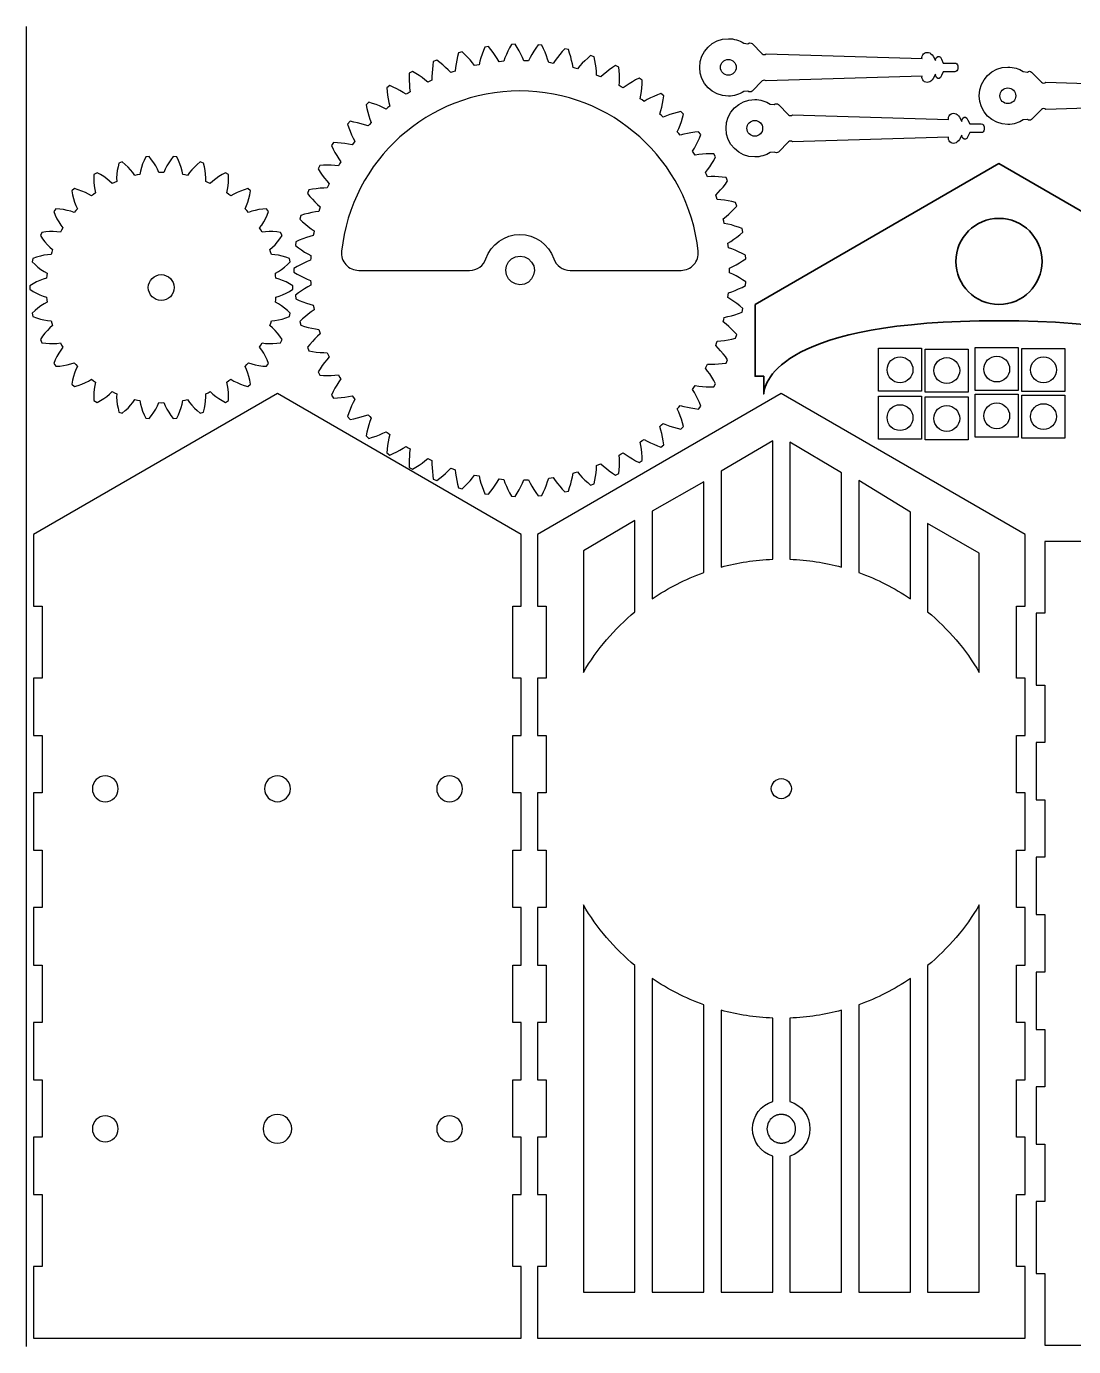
# Model space of a CAD drawing. Header units: inches. Extents: x -2 to 671, y 0 to 460.
# Drawn here: x -2 to 363, y 0 to 460 of the extents above; entities that cross this region are included whole.
import ezdxf

# ---------------------------------------------------------------- set-up
doc = ezdxf.new("R2010")
doc.units = ezdxf.units.IN
doc.header["$MEASUREMENT"] = 0
doc.layers.add('Layer 1', color=7, linetype='Continuous')

msp = doc.modelspace()

# ---------------------------------------------------------------- linework, layer by layer
msp.add_line((-2, 0), (-2, 460))
for points in [[(170.35, 299.66), (170.91, 300.81), (171.41, 301.96), (172.24, 301.98), (173.02, 302.01), (173.59, 300.89), (174.22, 299.77), (174.89, 298.66), (175.62, 297.56), (176.39, 296.47), (177.7, 296.59), (178.27, 297.8), (178.79, 299.01), (179.26, 300.22), (179.67, 301.43), (180.04, 302.63), (180.86, 302.75), (181.63, 302.87), (182.33, 301.83), (183.08, 300.79), (183.89, 299.77), (184.74, 298.77), (185.63, 297.78), (186.92, 298.05), (187.34, 299.31), (187.71, 300.58), (188.04, 301.83), (188.31, 303.08), (188.53, 304.32), (189.33, 304.54), (190.08, 304.75), (190.9, 303.79), (191.77, 302.85), (192.69, 301.94), (193.65, 301.04), (194.66, 300.16), (195.9, 300.58), (196.17, 301.89), (196.39, 303.19), (196.56, 304.48), (196.69, 305.75), (196.76, 307), (197.53, 307.31), (198.25, 307.61), (199.18, 306.76), (200.15, 305.93), (201.17, 305.13), (202.23, 304.35), (203.34, 303.6), (204.52, 304.16), (204.63, 305.49), (204.7, 306.81), (204.72, 308.11), (204.69, 309.38), (204.61, 310.64), (205.34, 311.04), (206.02, 311.42), (207.04, 310.68), (208.11, 309.97), (209.22, 309.3), (210.36, 308.65), (211.55, 308.03), (212.66, 308.74), (212.61, 310.07), (212.52, 311.39), (212.39, 312.68), (212.21, 313.94), (211.98, 315.18), (212.66, 315.66), (213.29, 316.12), (214.39, 315.51), (215.53, 314.93), (216.71, 314.39), (217.93, 313.88), (219.18, 313.41), (220.2, 314.24), (219.99, 315.56), (219.75, 316.86), (219.46, 318.12), (219.13, 319.36), (218.76, 320.56), (219.38, 321.12), (219.95, 321.65), (221.12, 321.17), (222.32, 320.73), (223.55, 320.34), (224.82, 319.98), (226.12, 319.66), (227.03, 320.6), (226.67, 321.89), (226.28, 323.14), (225.84, 324.36), (225.37, 325.55), (224.86, 326.7), (225.4, 327.33), (225.91, 327.92), (227.12, 327.59), (228.37, 327.3), (229.64, 327.05), (230.94, 326.84), (232.27, 326.68), (233.07, 327.72), (232.56, 328.96), (232.02, 330.16), (231.44, 331.32), (230.83, 332.44), (230.19, 333.52), (230.65, 334.21), (231.09, 334.86), (232.33, 334.67), (233.6, 334.53), (234.9, 334.43), (236.21, 334.38), (237.55, 334.37), (238.22, 335.5), (237.56, 336.67), (236.88, 337.8), (236.18, 338.89), (235.44, 339.93), (234.67, 340.93), (235.05, 341.66), (235.41, 342.36), (236.66, 342.32), (237.94, 342.33), (239.24, 342.39), (240.55, 342.49), (241.88, 342.64), (242.41, 343.84), (241.62, 344.93), (240.82, 345.97), (239.98, 346.96), (239.13, 347.91), (238.25, 348.81), (238.54, 349.59), (238.81, 350.32), (240.06, 350.43), (241.33, 350.59), (242.61, 350.8), (243.9, 351.06), (245.2, 351.36), (245.59, 352.62), (244.68, 353.6), (243.75, 354.54), (242.81, 355.43), (241.85, 356.27), (240.86, 357.06), (241.06, 357.86), (241.24, 358.63), (242.48, 358.88), (243.72, 359.19), (244.96, 359.55), (246.22, 359.96), (247.47, 360.42), (247.7, 361.71), (246.69, 362.58), (245.66, 363.4), (244.61, 364.17), (243.56, 364.89), (242.49, 365.56), (242.59, 366.38), (242.68, 367.16), (243.87, 367.56), (245.07, 368.01), (246.26, 368.52), (247.46, 369.07), (248.65, 369.68), (248.73, 370.99), (247.62, 371.73), (246.5, 372.42), (245.37, 373.07), (244.24, 373.66), (243.1, 374.19), (243.1, 375.02), (243.1, 375.81), (244.24, 376.34), (245.37, 376.93), (246.5, 377.58), (247.62, 378.27), (248.73, 379.01), (248.65, 380.32), (247.46, 380.93), (246.26, 381.48), (245.07, 381.99), (243.87, 382.44), (242.68, 382.84), (242.59, 383.66), (242.49, 384.44), (243.56, 385.11), (244.61, 385.83), (245.66, 386.6), (246.69, 387.42), (247.7, 388.29), (247.47, 389.58), (246.22, 390.04), (244.96, 390.45), (243.72, 390.81), (242.48, 391.12), (241.24, 391.37), (241.05, 392.18), (240.86, 392.94), (241.85, 393.73), (242.81, 394.57), (243.75, 395.46), (244.68, 396.4), (245.59, 397.38), (245.2, 398.64), (243.9, 398.94), (242.61, 399.2), (241.33, 399.41), (240.06, 399.57), (238.81, 399.68), (238.52, 400.46), (238.25, 401.19), (239.13, 402.09), (239.98, 403.04), (240.82, 404.03), (241.62, 405.07), (242.41, 406.16), (241.88, 407.36), (240.55, 407.51), (239.24, 407.61), (237.94, 407.67), (236.66, 407.68), (235.41, 407.64), (235.03, 408.38), (234.67, 409.07), (235.44, 410.07), (236.18, 411.11), (236.88, 412.2), (237.56, 413.33), (238.22, 414.5), (237.55, 415.63), (236.21, 415.62), (234.9, 415.57), (233.6, 415.47), (232.33, 415.33), (231.09, 415.14), (230.63, 415.83), (230.19, 416.48), (230.83, 417.56), (231.44, 418.68), (232.02, 419.84), (232.56, 421.04), (233.07, 422.28), (232.27, 423.32), (230.94, 423.16), (229.64, 422.95), (228.37, 422.7), (227.12, 422.41), (225.91, 422.08), (225.37, 422.71), (224.86, 423.3), (225.37, 424.45), (225.84, 425.64), (226.28, 426.86), (226.67, 428.11), (227.03, 429.4), (226.12, 430.34), (224.82, 430.02), (223.55, 429.66), (222.32, 429.27), (221.12, 428.83), (219.95, 428.35), (219.34, 428.92), (218.76, 429.44), (219.13, 430.64), (219.46, 431.88), (219.75, 433.14), (219.99, 434.44), (220.2, 435.76), (219.18, 436.59), (217.93, 436.12), (216.71, 435.61), (215.53, 435.07), (214.39, 434.49), (213.29, 433.88), (212.62, 434.37), (211.98, 434.82), (212.21, 436.06), (212.39, 437.32), (212.52, 438.61), (212.61, 439.93), (212.66, 441.26), (211.55, 441.97), (210.36, 441.35), (209.22, 440.7), (208.11, 440.03), (207.04, 439.32), (206.02, 438.58), (205.3, 438.99), (204.61, 439.36), (204.69, 440.62), (204.72, 441.89), (204.7, 443.19), (204.63, 444.51), (204.52, 445.84), (203.34, 446.4), (202.23, 445.65), (201.17, 444.87), (200.15, 444.07), (199.18, 443.24), (198.25, 442.39), (197.48, 442.71), (196.76, 443), (196.69, 444.25), (196.56, 445.52), (196.39, 446.81), (196.17, 448.11), (195.9, 449.42), (194.66, 449.84), (193.65, 448.96), (192.69, 448.06), (191.77, 447.15), (190.9, 446.21), (190.08, 445.25), (189.28, 445.47), (188.53, 445.68), (188.31, 446.92), (188.04, 448.17), (187.71, 449.42), (187.34, 450.69), (186.92, 451.95), (185.63, 452.22), (184.74, 451.23), (183.89, 450.23), (183.08, 449.21), (182.33, 448.17), (181.63, 447.13), (180.81, 447.25), (180.04, 447.37), (179.67, 448.57), (179.26, 449.78), (178.79, 450.99), (178.27, 452.2), (177.7, 453.41), (176.39, 453.53), (175.62, 452.44), (174.89, 451.34), (174.22, 450.23), (173.59, 449.11), (173.02, 447.99), (172.19, 448.02), (171.41, 448.04), (170.91, 449.19), (170.35, 450.34), (169.74, 451.49), (169.08, 452.63), (168.37, 453.76), (167.06, 453.72), (166.42, 452.55), (165.83, 451.37), (165.29, 450.19), (164.8, 449.01), (164.37, 447.83), (163.54, 447.76), (162.76, 447.69), (162.12, 448.77), (161.44, 449.85), (160.69, 450.92), (159.91, 451.97), (159.07, 453.01), (157.77, 452.82), (157.27, 451.58), (156.83, 450.34), (156.43, 449.1), (156.08, 447.87), (155.79, 446.65), (154.98, 446.48), (154.21, 446.32), (153.45, 447.32), (152.64, 448.31), (151.78, 449.28), (150.87, 450.23), (149.92, 451.17), (148.65, 450.82), (148.31, 449.53), (148.01, 448.25), (147.76, 446.97), (147.56, 445.71), (147.42, 444.46), (146.63, 444.2), (145.89, 443.94), (145.02, 444.85), (144.09, 445.73), (143.12, 446.59), (142.11, 447.43), (141.05, 448.25), (139.83, 447.76), (139.64, 446.43), (139.5, 445.12), (139.4, 443.83), (139.36, 442.55), (139.36, 441.29), (138.61, 440.94), (137.91, 440.6), (136.93, 441.4), (135.91, 442.17), (134.85, 442.91), (133.74, 443.62), (132.59, 444.31), (131.44, 443.67), (131.41, 442.34), (131.42, 441.02), (131.48, 439.72), (131.58, 438.45), (131.74, 437.2), (131.03, 436.76), (130.37, 436.34), (129.31, 437.01), (128.21, 437.66), (127.06, 438.27), (125.88, 438.84), (124.66, 439.39), (123.59, 438.62), (123.72, 437.29), (123.88, 435.99), (124.09, 434.71), (124.35, 433.45), (124.65, 432.23), (124, 431.71), (123.4, 431.22), (122.26, 431.76), (121.09, 432.27), (119.88, 432.74), (118.64, 433.17), (117.36, 433.57), (116.39, 432.68), (116.67, 431.38), (116.99, 430.1), (117.36, 428.85), (117.76, 427.64), (118.2, 426.46), (117.62, 425.87), (117.08, 425.3), (115.89, 425.71), (114.66, 426.08), (113.4, 426.4), (112.12, 426.68), (110.8, 426.93), (109.95, 425.93), (110.38, 424.67), (110.85, 423.44), (111.36, 422.24), (111.9, 421.08), (112.48, 419.97), (111.97, 419.31), (111.5, 418.68), (110.27, 418.95), (109.01, 419.17), (107.72, 419.34), (106.41, 419.47), (105.08, 419.55), (104.34, 418.47), (104.92, 417.26), (105.54, 416.09), (106.18, 414.97), (106.86, 413.88), (107.56, 412.84), (107.14, 412.13), (106.74, 411.45), (105.49, 411.57), (104.21, 411.64), (102.92, 411.66), (101.6, 411.63), (100.26, 411.56), (99.66, 410.39), (100.38, 409.26), (101.13, 408.18), (101.9, 407.13), (102.7, 406.14), (103.53, 405.19), (103.19, 404.43), (102.88, 403.71), (101.62, 403.68), (100.34, 403.59), (99.05, 403.46), (97.75, 403.28), (96.43, 403.05), (95.97, 401.82), (96.82, 400.78), (97.69, 399.79), (98.58, 398.85), (99.49, 397.95), (100.42, 397.11), (100.18, 396.31), (99.95, 395.56), (98.71, 395.38), (97.45, 395.15), (96.18, 394.86), (94.91, 394.53), (93.63, 394.14), (93.32, 392.87), (94.28, 391.94), (95.26, 391.06), (96.26, 390.23), (97.27, 389.45), (98.3, 388.72), (98.15, 387.9), (98.01, 387.13), (96.8, 386.8), (95.58, 386.42), (94.35, 385.99), (93.13, 385.5), (91.9, 384.97), (91.75, 383.67), (92.81, 382.86), (93.89, 382.1), (94.98, 381.39), (96.07, 380.74), (97.18, 380.13), (97.12, 379.3), (97.08, 378.52), (95.91, 378.05), (94.75, 377.53), (93.59, 376.96), (92.43, 376.33), (91.27, 375.66), (91.27, 374.34), (92.43, 373.67), (93.59, 373.04), (94.75, 372.47), (95.91, 371.95), (97.08, 371.48), (97.13, 370.65), (97.18, 369.87), (96.07, 369.26), (94.98, 368.61), (93.89, 367.9), (92.81, 367.14), (91.75, 366.33), (91.9, 365.03), (93.13, 364.5), (94.35, 364.01), (95.58, 363.58), (96.8, 363.2), (98.01, 362.87), (98.15, 362.05), (98.3, 361.29), (97.27, 360.56), (96.26, 359.77), (95.26, 358.94), (94.28, 358.06), (93.32, 357.13), (93.63, 355.86), (94.91, 355.47), (96.18, 355.14), (97.45, 354.85), (98.71, 354.62), (99.95, 354.44), (100.19, 353.64), (100.42, 352.89), (99.49, 352.05), (98.58, 351.15), (97.69, 350.21), (96.82, 349.22), (95.97, 348.18), (96.43, 346.95), (97.75, 346.72), (99.05, 346.54), (100.34, 346.41), (101.62, 346.32), (102.88, 346.29), (103.21, 345.53), (103.53, 344.81), (102.7, 343.86), (101.9, 342.87), (101.13, 341.82), (100.38, 340.74), (99.66, 339.61), (100.26, 338.44), (101.6, 338.37), (102.92, 338.34), (104.21, 338.36), (105.49, 338.43), (106.74, 338.55), (107.16, 337.83), (107.56, 337.16), (106.86, 336.12), (106.18, 335.03), (105.54, 333.91), (104.92, 332.74), (104.34, 331.53), (105.08, 330.45), (106.41, 330.53), (107.72, 330.66), (109.01, 330.83), (110.27, 331.05), (111.5, 331.32), (112, 330.65), (112.48, 330.03), (111.9, 328.92), (111.36, 327.76), (110.85, 326.56), (110.38, 325.33), (109.95, 324.07), (110.8, 323.07), (112.12, 323.32), (113.4, 323.6), (114.66, 323.92), (115.89, 324.29), (117.08, 324.7), (117.65, 324.1), (118.2, 323.54), (117.76, 322.36), (117.36, 321.15), (116.99, 319.9), (116.67, 318.62), (116.39, 317.32), (117.36, 316.43), (118.64, 316.83), (119.88, 317.26), (121.09, 317.73), (122.26, 318.24), (123.4, 318.78), (124.04, 318.26), (124.65, 317.77), (124.35, 316.55), (124.09, 315.29), (123.88, 314.01), (123.72, 312.71), (123.59, 311.38), (124.66, 310.61), (125.88, 311.16), (127.06, 311.73), (128.21, 312.34), (129.31, 312.99), (130.37, 313.66), (131.07, 313.21), (131.74, 312.8), (131.58, 311.55), (131.48, 310.28), (131.42, 308.98), (131.41, 307.66), (131.44, 306.33), (132.59, 305.69), (133.74, 306.38), (134.85, 307.09), (135.91, 307.83), (136.93, 308.6), (137.91, 309.4), (138.65, 309.04), (139.36, 308.71), (139.36, 307.45), (139.4, 306.17), (139.5, 304.88), (139.64, 303.57), (139.83, 302.24), (141.05, 301.75), (142.11, 302.57), (143.12, 303.41), (144.09, 304.27), (145.02, 305.15), (145.89, 306.06), (146.68, 305.79), (147.42, 305.54), (147.56, 304.29), (147.76, 303.03), (148.01, 301.75), (148.31, 300.47), (148.65, 299.18), (149.92, 298.83), (150.87, 299.77), (151.78, 300.72), (152.64, 301.69), (153.45, 302.68), (154.21, 303.68), (155.03, 303.51), (155.79, 303.35), (156.08, 302.13), (156.43, 300.9), (156.83, 299.66), (157.27, 298.42), (157.77, 297.18), (159.07, 296.99), (159.91, 298.03), (160.69, 299.08), (161.44, 300.15), (162.12, 301.23), (162.76, 302.31), (163.59, 302.23), (164.37, 302.17), (164.8, 300.99), (165.29, 299.81), (165.83, 298.63), (166.42, 297.45), (167.06, 296.28), (168.37, 296.24), (169.08, 297.37), (169.74, 298.51)], [(87.32, 371.51), (86.15, 371.97), (84.97, 372.32), (84.88, 373.22), (84.79, 374.06), (85.86, 374.65), (86.92, 375.34), (87.96, 376.12), (88.97, 376.99), (89.96, 377.94), (89.7, 379.12), (88.42, 379.59), (87.14, 379.96), (85.88, 380.26), (84.63, 380.46), (83.41, 380.56), (83.14, 381.42), (82.86, 382.23), (83.8, 383.03), (84.69, 383.92), (85.54, 384.9), (86.35, 385.96), (87.12, 387.09), (86.62, 388.2), (85.27, 388.38), (83.94, 388.49), (82.64, 388.51), (81.38, 388.45), (80.16, 388.29), (79.72, 389.07), (79.29, 389.81), (80.03, 390.79), (80.72, 391.85), (81.35, 392.98), (81.92, 394.18), (82.44, 395.45), (81.72, 396.43), (80.36, 396.33), (79.04, 396.16), (77.76, 395.91), (76.54, 395.59), (75.39, 395.18), (74.79, 395.85), (74.21, 396.48), (74.74, 397.59), (75.19, 398.77), (75.57, 400.01), (75.88, 401.31), (76.12, 402.65), (75.22, 403.47), (73.9, 403.09), (72.65, 402.64), (71.45, 402.13), (70.33, 401.56), (69.28, 400.92), (68.56, 401.46), (67.86, 401.96), (68.14, 403.15), (68.34, 404.4), (68.45, 405.69), (68.49, 407.02), (68.44, 408.39), (67.39, 409), (66.19, 408.35), (65.05, 407.65), (63.99, 406.91), (63, 406.12), (62.11, 405.27), (61.29, 405.65), (60.51, 405.99), (60.54, 407.22), (60.47, 408.48), (60.31, 409.76), (60.07, 411.07), (59.74, 412.4), (58.59, 412.78), (57.54, 411.89), (56.57, 410.98), (55.69, 410.03), (54.89, 409.05), (54.19, 408.04), (53.32, 408.24), (52.48, 408.4), (52.25, 409.61), (51.92, 410.83), (51.5, 412.06), (50.99, 413.29), (50.39, 414.52), (49.19, 414.64), (48.35, 413.56), (47.59, 412.47), (46.93, 411.36), (46.35, 410.23), (45.88, 409.1), (44.98, 409.11), (44.12, 409.1), (43.65, 410.23), (43.07, 411.36), (42.41, 412.47), (41.65, 413.56), (40.81, 414.64), (39.61, 414.52), (39.01, 413.29), (38.5, 412.06), (38.08, 410.83), (37.75, 409.61), (37.52, 408.4), (36.64, 408.23), (35.81, 408.04), (35.11, 409.05), (34.31, 410.03), (33.43, 410.98), (32.46, 411.89), (31.41, 412.78), (30.26, 412.4), (29.93, 411.07), (29.69, 409.76), (29.53, 408.48), (29.46, 407.22), (29.49, 405.99), (28.67, 405.63), (27.89, 405.27), (27, 406.12), (26.01, 406.91), (24.95, 407.65), (23.81, 408.35), (22.61, 409), (21.56, 408.39), (21.51, 407.02), (21.55, 405.69), (21.66, 404.4), (21.86, 403.15), (22.14, 401.96), (21.41, 401.43), (20.72, 400.92), (19.67, 401.56), (18.55, 402.13), (17.35, 402.64), (16.1, 403.09), (14.78, 403.47), (13.88, 402.65), (14.12, 401.31), (14.43, 400.01), (14.81, 398.77), (15.26, 397.59), (15.79, 396.48), (15.18, 395.82), (14.61, 395.18), (13.46, 395.59), (12.24, 395.91), (10.96, 396.16), (9.64, 396.33), (8.28, 396.43), (7.56, 395.45), (8.08, 394.18), (8.65, 392.98), (9.28, 391.85), (9.97, 390.79), (10.71, 389.81), (10.26, 389.03), (9.84, 388.29), (8.62, 388.45), (7.36, 388.51), (6.06, 388.49), (4.73, 388.38), (3.38, 388.2), (2.88, 387.09), (3.65, 385.96), (4.46, 384.9), (5.31, 383.92), (6.2, 383.03), (7.14, 382.23), (6.85, 381.37), (6.59, 380.56), (5.37, 380.46), (4.12, 380.26), (2.86, 379.96), (1.58, 379.59), (0.3, 379.12), (0.04, 377.94), (1.03, 376.99), (2.04, 376.12), (3.08, 375.34), (4.14, 374.65), (5.21, 374.06), (5.11, 373.17), (5.03, 372.32), (3.85, 371.97), (2.68, 371.51), (1.5, 370.96), (0.33, 370.33), (-0.83, 369.61), (-0.83, 368.39), (0.33, 367.67), (1.5, 367.04), (2.68, 366.49), (3.85, 366.03), (5.03, 365.68), (5.12, 364.78), (5.21, 363.94), (4.14, 363.35), (3.08, 362.66), (2.04, 361.88), (1.03, 361.01), (0.04, 360.06), (0.3, 358.88), (1.58, 358.41), (2.86, 358.04), (4.12, 357.74), (5.37, 357.54), (6.59, 357.44), (6.86, 356.58), (7.14, 355.77), (6.2, 354.97), (5.31, 354.08), (4.46, 353.1), (3.65, 352.04), (2.88, 350.91), (3.38, 349.8), (4.73, 349.62), (6.06, 349.51), (7.36, 349.49), (8.62, 349.55), (9.84, 349.71), (10.28, 348.93), (10.71, 348.19), (9.97, 347.21), (9.28, 346.15), (8.65, 345.02), (8.08, 343.82), (7.56, 342.55), (8.28, 341.57), (9.64, 341.67), (10.96, 341.84), (12.24, 342.09), (13.46, 342.41), (14.61, 342.82), (15.21, 342.15), (15.79, 341.52), (15.26, 340.41), (14.81, 339.23), (14.43, 337.99), (14.12, 336.69), (13.88, 335.35), (14.78, 334.53), (16.1, 334.91), (17.35, 335.36), (18.55, 335.87), (19.67, 336.44), (20.72, 337.08), (21.44, 336.54), (22.14, 336.04), (21.86, 334.85), (21.66, 333.6), (21.55, 332.31), (21.51, 330.98), (21.56, 329.61), (22.61, 329), (23.81, 329.65), (24.95, 330.35), (26.01, 331.09), (27, 331.88), (27.89, 332.73), (28.71, 332.35), (29.49, 332.01), (29.46, 330.78), (29.53, 329.52), (29.69, 328.24), (29.93, 326.93), (30.26, 325.6), (31.41, 325.22), (32.46, 326.11), (33.43, 327.02), (34.31, 327.97), (35.11, 328.95), (35.81, 329.96), (36.68, 329.76), (37.52, 329.6), (37.75, 328.39), (38.08, 327.17), (38.5, 325.94), (39.01, 324.71), (39.61, 323.48), (40.81, 323.36), (41.65, 324.44), (42.41, 325.53), (43.07, 326.64), (43.65, 327.77), (44.12, 328.9), (45.02, 328.89), (45.88, 328.9), (46.35, 327.77), (46.93, 326.64), (47.59, 325.53), (48.35, 324.44), (49.19, 323.36), (50.39, 323.48), (50.99, 324.71), (51.5, 325.94), (51.92, 327.17), (52.25, 328.39), (52.48, 329.6), (53.36, 329.77), (54.19, 329.96), (54.89, 328.95), (55.69, 327.97), (56.57, 327.02), (57.54, 326.11), (58.59, 325.22), (59.74, 325.6), (60.07, 326.93), (60.31, 328.24), (60.47, 329.52), (60.54, 330.78), (60.51, 332.01), (61.33, 332.37), (62.11, 332.73), (63, 331.88), (63.99, 331.09), (65.05, 330.35), (66.19, 329.65), (67.39, 329), (68.44, 329.61), (68.49, 330.98), (68.45, 332.31), (68.34, 333.6), (68.14, 334.85), (67.86, 336.04), (68.59, 336.57), (69.28, 337.08), (70.33, 336.44), (71.45, 335.87), (72.65, 335.36), (73.9, 334.91), (75.22, 334.53), (76.12, 335.35), (75.88, 336.69), (75.57, 337.99), (75.19, 339.23), (74.74, 340.41), (74.21, 341.52), (74.82, 342.18), (75.39, 342.82), (76.54, 342.41), (77.76, 342.09), (79.04, 341.84), (80.36, 341.67), (81.72, 341.57), (82.44, 342.55), (81.92, 343.82), (81.35, 345.02), (80.72, 346.15), (80.03, 347.21), (79.29, 348.19), (79.74, 348.97), (80.16, 349.71), (81.38, 349.55), (82.64, 349.49), (83.94, 349.51), (85.27, 349.62), (86.62, 349.8), (87.12, 350.91), (86.35, 352.04), (85.54, 353.1), (84.69, 354.08), (83.8, 354.97), (82.86, 355.77), (83.15, 356.63), (83.41, 357.44), (84.63, 357.54), (85.88, 357.74), (87.14, 358.04), (88.42, 358.41), (89.7, 358.88), (89.96, 360.06), (88.97, 361.01), (87.96, 361.88), (86.92, 362.66), (85.86, 363.35), (84.79, 363.94), (84.89, 364.83), (84.97, 365.68), (86.15, 366.03), (87.32, 366.49), (88.5, 367.04), (89.67, 367.67), (90.83, 368.39), (90.83, 369.61), (89.67, 370.33), (88.5, 370.96)], [(165.99, 372.09), (165.29, 373.48), (165.05, 375.03), (165.3, 376.57), (166.02, 377.96), (167.14, 379.06), (168.53, 379.76), (170.08, 380), (171.62, 379.75), (173.01, 379.03), (174.11, 377.91), (174.81, 376.52), (175.05, 374.97), (174.8, 373.43), (174.08, 372.04), (172.97, 370.94), (171.57, 370.24), (170.02, 370), (168.48, 370.25), (167.09, 370.97)], [(310, 347.86), (310, 332.86), (295, 332.86), (295, 347.86)], [(326.29, 347.58), (326.29, 332.58), (311.29, 332.58), (311.29, 347.58)], [(343.71, 348.1), (343.71, 333.1), (328.71, 333.1), (328.71, 348.1)], [(360, 347.82), (360, 332.82), (345, 332.82), (345, 347.82)], [(343.71, 331.82), (343.71, 316.82), (328.71, 316.82), (328.71, 331.82)], [(360, 331.54), (360, 316.54), (345, 316.54), (345, 331.54)], [(310, 331.18), (310, 316.18), (295, 316.18), (295, 331.18)], [(326.29, 330.9), (326.29, 315.9), (311.29, 315.9), (311.29, 330.9)]]:
    msp.add_lwpolyline(points, close=True)
msp.add_lwpolyline([(187.5, 375), (226.18, 375, 0.445731), (232.15, 381.64, 0.898888), (107.85, 381.64, 0.445731), (113.82, 375), (152.5, 375, 0.320465), (158.18, 379.05, -0.714286), (181.82, 379.05, 0.320465)], format="xyb", close=True)
for centre, radius in [((242.67, 445.72), 2.75), ((340.09, 435.83), 2.75), ((251.87, 424.5), 2.75), ((45, 369), 4.5), ((336.21, 340.6), 4.5), ((302.5, 340.36), 4.5), ((318.79, 340.08), 4.5), ((352.5, 340.32), 4.5), ((302.5, 323.68), 4.5), ((318.79, 323.4), 4.5), ((336.21, 324.32), 4.5), ((352.5, 324.04), 4.5), ((261.13, 194.41), 3.5)]:
    msp.add_circle(centre, radius)
at = {"layer": 'Layer 1', "color": 7, "lineweight": 30, "true_color": 0xffffff}
for points in [[(170.5, 282.96), (85.5, 332.04), (0.5, 282.96), (0.5, 257.96), (3.5, 257.96), (3.5, 232.96), (0.5, 232.96), (0.5, 212.96), (3.5, 212.96), (3.5, 192.96), (0.5, 192.96), (0.5, 172.96), (3.5, 172.96), (3.5, 152.96), (0.5, 152.96), (0.5, 132.96), (3.5, 132.96), (3.5, 112.96), (0.5, 112.96), (0.5, 92.96), (3.5, 92.96), (3.5, 72.96), (0.5, 72.96), (0.5, 52.96), (3.5, 52.96), (3.5, 27.96), (0.5, 27.96), (0.5, 2.96), (170.5, 2.96), (170.5, 27.96), (167.5, 27.96), (167.5, 52.96), (170.5, 52.96), (170.5, 72.96), (167.5, 72.96), (167.5, 92.96), (170.5, 92.96), (170.5, 112.96), (167.5, 112.96), (167.5, 132.96), (170.5, 132.96), (170.5, 152.96), (167.5, 152.96), (167.5, 172.96), (170.5, 172.96), (170.5, 192.96), (167.5, 192.96), (167.5, 212.96), (170.5, 212.96), (170.5, 232.96), (167.5, 232.96), (167.5, 257.96), (170.5, 257.96)], [(346.12, 282.96), (261.12, 332.04), (176.12, 282.96), (176.12, 257.96), (179.12, 257.96), (179.12, 232.96), (176.12, 232.96), (176.12, 212.96), (179.12, 212.96), (179.12, 192.96), (176.12, 192.96), (176.12, 172.96), (179.12, 172.96), (179.12, 152.96), (176.12, 152.96), (176.12, 132.96), (179.12, 132.96), (179.12, 112.96), (176.12, 112.96), (176.12, 92.96), (179.12, 92.96), (179.12, 72.96), (176.12, 72.96), (176.12, 52.96), (179.12, 52.96), (179.12, 27.96), (176.12, 27.96), (176.12, 2.96), (346.12, 2.96), (346.12, 27.96), (343.12, 27.96), (343.12, 52.96), (346.12, 52.96), (346.12, 72.96), (343.12, 72.96), (343.12, 92.96), (346.12, 92.96), (346.12, 112.96), (343.12, 112.96), (343.12, 132.96), (346.12, 132.96), (346.12, 152.96), (343.12, 152.96), (343.12, 172.96), (346.12, 172.96), (346.12, 192.96), (343.12, 192.96), (343.12, 212.96), (346.12, 212.96), (346.12, 232.96), (343.12, 232.96), (343.12, 257.96), (346.12, 257.96)]]:
    msp.add_lwpolyline(points, close=True, dxfattribs=at)
msp.add_lwpolyline([(370, 280.5), (353, 280.5), (353, 255.5), (350, 255.5), (350, 230.5), (353, 230.5), (353, 210.5), (350, 210.5), (350, 190.5), (353, 190.5), (353, 170.5), (350, 170.5), (350, 150.5), (353, 150.5), (353, 130.5), (350, 130.5), (350, 110.5), (353, 110.5), (353, 90.5), (350, 90.5), (350, 70.5), (353, 70.5), (353, 50.5), (350, 50.5), (350, 25.5), (353, 25.5), (353, 0.5), (447, 0.5)], dxfattribs=at)
for points, knots in [([(249.49, 437.45), (249.88, 437.06), (250.52, 437.06), (250.91, 437.45), (250.91, 437.45), (254.44, 440.99), (254.44, 440.99), (254.83, 441.37), (255.47, 441.37), (255.86, 440.99), (255.86, 440.99), (310.2, 442.67), (310.2, 442.67), (310.07, 442.09), (310.23, 441.49), (310.7, 441.01), (311.67, 440.04), (313.16, 440.4), (314.01, 441.82), (314.01, 441.82), (314.91, 443.31), (314.91, 443.31), (314.88, 442.93), (314.97, 442.55), (315.19, 442.25), (315.72, 441.53), (316.52, 441.8), (316.98, 442.84), (316.98, 442.84), (317.59, 444.22), (317.59, 444.22), (317.59, 444.22), (321.62, 444.22), (321.62, 444.22), (322.17, 444.22), (322.62, 444.67), (322.62, 445.22), (322.62, 445.22), (322.62, 446.22), (322.62, 446.22), (322.62, 446.77), (322.17, 447.22), (321.62, 447.22), (321.62, 447.22), (317.59, 447.22), (317.59, 447.22), (317.59, 447.22), (316.98, 448.59), (316.98, 448.59), (316.52, 449.64), (315.72, 449.91), (315.19, 449.19), (314.96, 448.88), (314.88, 448.51), (314.91, 448.13), (314.91, 448.13), (314.01, 449.62), (314.01, 449.62), (313.16, 451.03), (311.67, 451.39), (310.7, 450.42), (310.23, 449.95), (310.07, 449.35), (310.2, 448.76), (310.2, 448.76), (255.86, 450.45), (255.86, 450.45), (255.47, 450.06), (254.83, 450.06), (254.44, 450.45), (254.44, 450.45), (250.91, 453.99), (250.91, 453.99), (250.52, 454.37), (249.88, 454.37), (249.49, 453.98), (249.49, 453.98), (248.06, 454.14), (248.06, 454.14), (246.5, 455.14), (244.66, 455.72), (242.67, 455.72), (237.15, 455.72), (232.67, 451.24), (232.67, 445.72), (232.67, 440.19), (237.15, 435.72), (242.67, 435.72), (244.66, 435.72), (246.5, 436.3), (248.06, 437.29), (248.06, 437.29), (249.49, 437.45), (249.49, 437.45)], [0, 0, 0, 0, 1, 1, 1, 2, 2, 2, 3, 3, 3, 4, 4, 4, 5, 5, 5, 6, 6, 6, 7, 7, 7, 8, 8, 8, 9, 9, 9, 10, 10, 10, 11, 11, 11, 12, 12, 12, 13, 13, 13, 14, 14, 14, 15, 15, 15, 16, 16, 16, 17, 17, 17, 18, 18, 18, 19, 19, 19, 20, 20, 20, 21, 21, 21, 22, 22, 22, 23, 23, 23, 24, 24, 24, 25, 25, 25, 26, 26, 26, 27, 27, 27, 28, 28, 28, 29, 29, 29, 30, 30, 30, 31, 31, 31, 31]), ([(346.91, 427.57), (347.29, 427.18), (347.93, 427.18), (348.32, 427.57), (348.32, 427.57), (351.86, 431.1), (351.86, 431.1), (352.24, 431.49), (352.88, 431.49), (353.27, 431.1), (353.27, 431.1), (407.61, 432.79), (407.61, 432.79), (407.49, 432.2), (407.64, 431.61), (408.12, 431.13), (409.09, 430.16), (410.58, 430.52), (411.43, 431.94), (411.43, 431.94), (412.32, 433.43), (412.32, 433.43), (412.29, 433.05), (412.38, 432.67), (412.6, 432.36), (413.13, 431.65), (413.94, 431.91), (414.4, 432.96), (414.4, 432.96), (415, 434.33), (415, 434.33), (415, 434.33), (419.03, 434.33), (419.03, 434.33), (419.58, 434.33), (420.03, 434.78), (420.03, 435.33), (420.03, 435.33), (420.03, 436.34), (420.03, 436.34), (420.03, 436.89), (419.58, 437.34), (419.03, 437.34), (419.03, 437.34), (415, 437.34), (415, 437.34), (415, 437.34), (414.4, 438.71), (414.4, 438.71), (413.94, 439.76), (413.13, 440.02), (412.6, 439.31), (412.38, 439), (412.29, 438.62), (412.32, 438.24), (412.32, 438.24), (411.43, 439.73), (411.43, 439.73), (410.58, 441.15), (409.09, 441.51), (408.11, 440.54), (407.64, 440.06), (407.49, 439.47), (407.61, 438.88), (407.61, 438.88), (353.27, 440.57), (353.27, 440.57), (352.88, 440.18), (352.24, 440.18), (351.86, 440.57), (351.86, 440.57), (348.32, 444.1), (348.32, 444.1), (347.93, 444.49), (347.29, 444.49), (346.91, 444.1), (346.91, 444.1), (345.47, 444.26), (345.47, 444.26), (343.92, 445.26), (342.07, 445.83), (340.09, 445.83), (334.57, 445.83), (330.09, 441.36), (330.09, 435.83), (330.09, 430.31), (334.57, 425.84), (340.09, 425.84), (342.07, 425.84), (343.92, 426.41), (345.47, 427.41), (345.47, 427.41), (346.91, 427.57), (346.91, 427.57)], [0, 0, 0, 0, 1, 1, 1, 2, 2, 2, 3, 3, 3, 4, 4, 4, 5, 5, 5, 6, 6, 6, 7, 7, 7, 8, 8, 8, 9, 9, 9, 10, 10, 10, 11, 11, 11, 12, 12, 12, 13, 13, 13, 14, 14, 14, 15, 15, 15, 16, 16, 16, 17, 17, 17, 18, 18, 18, 19, 19, 19, 20, 20, 20, 21, 21, 21, 22, 22, 22, 23, 23, 23, 24, 24, 24, 25, 25, 25, 26, 26, 26, 27, 27, 27, 28, 28, 28, 29, 29, 29, 30, 30, 30, 31, 31, 31, 31]), ([(258.69, 416.23), (259.08, 415.84), (259.71, 415.84), (260.1, 416.23), (260.1, 416.23), (263.64, 419.76), (263.64, 419.76), (264.03, 420.15), (264.66, 420.15), (265.05, 419.76), (265.05, 419.76), (319.4, 421.45), (319.4, 421.45), (319.27, 420.87), (319.42, 420.27), (319.9, 419.79), (320.87, 418.82), (322.36, 419.18), (323.21, 420.6), (323.21, 420.6), (324.1, 422.09), (324.1, 422.09), (324.07, 421.71), (324.16, 421.33), (324.39, 421.03), (324.91, 420.31), (325.72, 420.58), (326.18, 421.62), (326.18, 421.62), (326.78, 423), (326.78, 423), (326.78, 423), (330.81, 423), (330.81, 423), (331.36, 423), (331.81, 423.45), (331.81, 424), (331.81, 424), (331.81, 425), (331.81, 425), (331.81, 425.55), (331.36, 426), (330.81, 426), (330.81, 426), (326.78, 426), (326.78, 426), (326.78, 426), (326.18, 427.37), (326.18, 427.37), (325.72, 428.42), (324.91, 428.68), (324.39, 427.97), (324.16, 427.66), (324.07, 427.28), (324.1, 426.9), (324.1, 426.9), (323.21, 428.39), (323.21, 428.39), (322.36, 429.81), (320.87, 430.17), (319.9, 429.2), (319.42, 428.72), (319.27, 428.13), (319.4, 427.54), (319.4, 427.54), (265.05, 429.23), (265.05, 429.23), (264.66, 428.84), (264.03, 428.84), (263.64, 429.23), (263.64, 429.23), (260.1, 432.76), (260.1, 432.76), (259.71, 433.15), (259.08, 433.15), (258.69, 432.76), (258.69, 432.76), (257.25, 432.92), (257.25, 432.92), (255.7, 433.92), (253.85, 434.5), (251.87, 434.5), (246.35, 434.5), (241.87, 430.02), (241.87, 424.5), (241.87, 418.97), (246.35, 414.5), (251.87, 414.5), (253.85, 414.5), (255.7, 415.08), (257.25, 416.07), (257.25, 416.07), (258.69, 416.23), (258.69, 416.23)], [0, 0, 0, 0, 1, 1, 1, 2, 2, 2, 3, 3, 3, 4, 4, 4, 5, 5, 5, 6, 6, 6, 7, 7, 7, 8, 8, 8, 9, 9, 9, 10, 10, 10, 11, 11, 11, 12, 12, 12, 13, 13, 13, 14, 14, 14, 15, 15, 15, 16, 16, 16, 17, 17, 17, 18, 18, 18, 19, 19, 19, 20, 20, 20, 21, 21, 21, 22, 22, 22, 23, 23, 23, 24, 24, 24, 25, 25, 25, 26, 26, 26, 27, 27, 27, 28, 28, 28, 29, 29, 29, 30, 30, 30, 31, 31, 31, 31]), ([(258.12, 315.61), (258.12, 315.61), (258.12, 274.34), (258.12, 274.34), (251.91, 274.11), (245.89, 273.18), (240.12, 271.61), (240.12, 271.61), (240.12, 305), (240.12, 305), (240.12, 305), (258.12, 315.61), (258.12, 315.61)], [0, 0, 0, 0, 1, 1, 1, 2, 2, 2, 3, 3, 3, 4, 4, 4, 4]), ([(264.12, 274.34), (264.12, 274.34), (264.12, 315.09), (264.12, 315.09), (264.12, 315.09), (282.12, 304.5), (282.12, 304.5), (282.12, 304.5), (282.12, 271.61), (282.12, 271.61), (276.35, 273.18), (270.33, 274.11), (264.12, 274.34)], [0, 0, 0, 0, 1, 1, 1, 2, 2, 2, 3, 3, 3, 4, 4, 4, 4]), ([(216.12, 260.55), (216.12, 260.55), (216.12, 291.1), (216.12, 291.1), (216.12, 291.1), (234.12, 301.32), (234.12, 301.32), (234.12, 301.32), (234.12, 269.73), (234.12, 269.73), (227.7, 267.42), (221.66, 264.33), (216.12, 260.55)], [0, 0, 0, 0, 1, 1, 1, 2, 2, 2, 3, 3, 3, 4, 4, 4, 4]), ([(288.12, 269.73), (288.12, 269.73), (288.12, 301.76), (288.12, 301.76), (288.12, 301.76), (306.12, 290.78), (306.12, 290.78), (306.12, 290.78), (306.12, 260.55), (306.12, 260.55), (300.58, 264.33), (294.54, 267.42), (288.12, 269.73)], [0, 0, 0, 0, 1, 1, 1, 2, 2, 2, 3, 3, 3, 4, 4, 4, 4]), ([(192.12, 234.9), (192.12, 234.9), (192.12, 277.3), (192.12, 277.3), (192.12, 277.3), (210.12, 287.87), (210.12, 287.87), (210.12, 287.87), (210.12, 256.04), (210.12, 256.04), (202.96, 250.11), (196.86, 242.96), (192.12, 234.9)], [0, 0, 0, 0, 1, 1, 1, 2, 2, 2, 3, 3, 3, 4, 4, 4, 4]), ([(312.12, 256.04), (312.12, 256.04), (312.12, 286.82), (312.12, 286.82), (312.12, 286.82), (330.12, 276.45), (330.12, 276.45), (330.12, 276.45), (330.12, 234.9), (330.12, 234.9), (325.38, 242.96), (319.28, 250.11), (312.12, 256.04)], [0, 0, 0, 0, 1, 1, 1, 2, 2, 2, 3, 3, 3, 4, 4, 4, 4]), ([(25.5, 189.86), (23.01, 189.86), (21, 191.88), (21, 194.36), (21, 196.85), (23.01, 198.86), (25.5, 198.86), (27.99, 198.86), (30, 196.85), (30, 194.36), (30, 191.88), (27.99, 189.86), (25.5, 189.86)], [0, 0, 0, 0, 1, 1, 1, 2, 2, 2, 3, 3, 3, 4, 4, 4, 4]), ([(85.5, 198.87), (87.99, 198.87), (90, 196.85), (90, 194.37), (90, 191.88), (87.99, 189.87), (85.5, 189.87), (83.01, 189.87), (81, 191.88), (81, 194.37), (81, 196.85), (83.01, 198.87), (85.5, 198.87)], [0, 0, 0, 0, 1, 1, 1, 2, 2, 2, 3, 3, 3, 4, 4, 4, 4]), ([(145.5, 189.86), (143.01, 189.86), (141, 191.88), (141, 194.36), (141, 196.85), (143.01, 198.86), (145.5, 198.86), (147.99, 198.86), (150, 196.85), (150, 194.36), (150, 191.88), (147.99, 189.86), (145.5, 189.86)], [0, 0, 0, 0, 1, 1, 1, 2, 2, 2, 3, 3, 3, 4, 4, 4, 4]), ([(192.12, 18.96), (192.12, 18.96), (192.12, 153.9), (192.12, 153.9), (196.86, 145.85), (202.96, 138.69), (210.12, 132.76), (210.12, 132.76), (210.12, 18.96), (210.12, 18.96), (210.12, 18.96), (192.12, 18.96), (192.12, 18.96)], [0, 0, 0, 0, 1, 1, 1, 2, 2, 2, 3, 3, 3, 4, 4, 4, 4]), ([(312.12, 18.96), (312.12, 18.96), (312.12, 132.76), (312.12, 132.76), (319.28, 138.69), (325.38, 145.85), (330.12, 153.9), (330.12, 153.9), (330.12, 18.96), (330.12, 18.96), (330.12, 18.96), (312.12, 18.96), (312.12, 18.96)], [0, 0, 0, 0, 1, 1, 1, 2, 2, 2, 3, 3, 3, 4, 4, 4, 4]), ([(216.12, 18.96), (216.12, 18.96), (216.12, 128.25), (216.12, 128.25), (221.66, 124.48), (227.7, 121.38), (234.12, 119.08), (234.12, 119.08), (234.12, 18.96), (234.12, 18.96), (234.12, 18.96), (216.12, 18.96), (216.12, 18.96)], [0, 0, 0, 0, 1, 1, 1, 2, 2, 2, 3, 3, 3, 4, 4, 4, 4]), ([(288.12, 18.96), (288.12, 18.96), (288.12, 119.08), (288.12, 119.08), (294.54, 121.38), (300.58, 124.48), (306.12, 128.25), (306.12, 128.25), (306.12, 18.96), (306.12, 18.96), (306.12, 18.96), (288.12, 18.96), (288.12, 18.96)], [0, 0, 0, 0, 1, 1, 1, 2, 2, 2, 3, 3, 3, 4, 4, 4, 4]), ([(240.12, 117.19), (245.89, 115.63), (251.91, 114.69), (258.12, 114.46), (258.12, 114.46), (258.12, 85.43), (258.12, 85.43), (254.06, 84.16), (251.12, 80.37), (251.12, 75.89), (251.12, 71.41), (254.06, 67.62), (258.12, 66.35), (258.12, 66.35), (258.12, 18.96), (258.12, 18.96), (258.12, 18.96), (240.12, 18.96), (240.12, 18.96), (240.12, 18.96), (240.12, 117.19), (240.12, 117.19)], [0, 0, 0, 0, 1, 1, 1, 2, 2, 2, 3, 3, 3, 4, 4, 4, 5, 5, 5, 6, 6, 6, 7, 7, 7, 7]), ([(264.12, 18.96), (264.12, 18.96), (264.12, 66.35), (264.12, 66.35), (268.18, 67.62), (271.12, 71.41), (271.12, 75.89), (271.12, 80.37), (268.18, 84.16), (264.12, 85.43), (264.12, 85.43), (264.12, 114.46), (264.12, 114.46), (270.33, 114.69), (276.35, 115.63), (282.12, 117.19), (282.12, 117.19), (282.12, 18.96), (282.12, 18.96), (282.12, 18.96), (264.12, 18.96), (264.12, 18.96)], [0, 0, 0, 0, 1, 1, 1, 2, 2, 2, 3, 3, 3, 4, 4, 4, 5, 5, 5, 6, 6, 6, 7, 7, 7, 7]), ([(25.5, 71.39), (23.01, 71.39), (21, 73.41), (21, 75.89), (21, 78.38), (23.01, 80.39), (25.5, 80.39), (27.99, 80.39), (30, 78.38), (30, 75.89), (30, 73.41), (27.99, 71.39), (25.5, 71.39)], [0, 0, 0, 0, 1, 1, 1, 2, 2, 2, 3, 3, 3, 4, 4, 4, 4]), ([(85.5, 70.89), (82.74, 70.89), (80.5, 73.13), (80.5, 75.89), (80.5, 78.65), (82.74, 80.89), (85.5, 80.89), (88.26, 80.89), (90.5, 78.65), (90.5, 75.89), (90.5, 73.13), (88.26, 70.89), (85.5, 70.89)], [0, 0, 0, 0, 1, 1, 1, 2, 2, 2, 3, 3, 3, 4, 4, 4, 4]), ([(145.5, 71.39), (143.01, 71.39), (141, 73.41), (141, 75.89), (141, 78.38), (143.01, 80.39), (145.5, 80.39), (147.99, 80.39), (150, 78.38), (150, 75.89), (150, 73.41), (147.99, 71.39), (145.5, 71.39)], [0, 0, 0, 0, 1, 1, 1, 2, 2, 2, 3, 3, 3, 4, 4, 4, 4]), ([(262.7, 71.15), (262.62, 71.12), (262.54, 71.1), (262.46, 71.08), (262.39, 71.06), (262.31, 71.04), (262.24, 71.02), (262.17, 71.01), (262.1, 70.99), (262.03, 70.98), (261.94, 70.96), (261.85, 70.95), (261.75, 70.94), (261.7, 70.93), (261.64, 70.92), (261.59, 70.92), (261.43, 70.9), (261.28, 70.89), (261.12, 70.89), (260.96, 70.89), (260.81, 70.9), (260.65, 70.92), (260.6, 70.92), (260.54, 70.93), (260.48, 70.94), (260.39, 70.95), (260.3, 70.96), (260.2, 70.98), (260.13, 70.99), (260.06, 71.01), (259.99, 71.02), (259.92, 71.04), (259.85, 71.06), (259.78, 71.08), (259.7, 71.1), (259.62, 71.12), (259.54, 71.15), (259.5, 71.16), (259.46, 71.18), (259.42, 71.2), (258.95, 71.37), (258.51, 71.6), (258.12, 71.9), (256.91, 72.81), (256.12, 74.26), (256.12, 75.89), (256.12, 77.53), (256.91, 78.97), (258.12, 79.89), (258.51, 80.18), (258.95, 80.42), (259.41, 80.59), (259.46, 80.6), (259.5, 80.62), (259.54, 80.63), (259.62, 80.66), (259.7, 80.68), (259.78, 80.71), (259.85, 80.73), (259.92, 80.74), (260, 80.76), (260.06, 80.78), (260.13, 80.79), (260.2, 80.8), (260.3, 80.82), (260.39, 80.84), (260.48, 80.85), (260.54, 80.85), (260.6, 80.86), (260.65, 80.87), (260.81, 80.88), (260.96, 80.89), (261.12, 80.89), (261.28, 80.89), (261.43, 80.88), (261.59, 80.87), (261.64, 80.86), (261.7, 80.85), (261.75, 80.85), (261.85, 80.84), (261.94, 80.82), (262.03, 80.8), (262.1, 80.79), (262.17, 80.78), (262.24, 80.76), (262.31, 80.74), (262.39, 80.73), (262.46, 80.71), (262.54, 80.68), (262.62, 80.66), (262.7, 80.63), (262.74, 80.62), (262.78, 80.6), (262.82, 80.59), (263.29, 80.42), (263.73, 80.18), (264.12, 79.89), (265.33, 78.97), (266.12, 77.53), (266.12, 75.89), (266.12, 74.26), (265.33, 72.81), (264.12, 71.9), (263.73, 71.6), (263.29, 71.37), (262.82, 71.2), (262.78, 71.18), (262.74, 71.16), (262.7, 71.15)], [0, 0, 0, 0, 1, 1, 1, 2, 2, 2, 3, 3, 3, 4, 4, 4, 5, 5, 5, 6, 6, 6, 7, 7, 7, 8, 8, 8, 9, 9, 9, 10, 10, 10, 11, 11, 11, 12, 12, 12, 13, 13, 13, 14, 14, 14, 15, 15, 15, 16, 16, 16, 17, 17, 17, 18, 18, 18, 19, 19, 19, 20, 20, 20, 21, 21, 21, 22, 22, 22, 23, 23, 23, 24, 24, 24, 25, 25, 25, 26, 26, 26, 27, 27, 27, 28, 28, 28, 29, 29, 29, 30, 30, 30, 31, 31, 31, 32, 32, 32, 33, 33, 33, 34, 34, 34, 35, 35, 35, 36, 36, 36, 36])]:
    msp.add_open_spline(points, degree=3, knots=knots, dxfattribs=at)
at = {"layer": 'Layer 1', "color": 7, "lineweight": 35, "true_color": 0xffffff}
for points, knots in [([(251.99, 363.11), (251.99, 363.11), (251.99, 338.11), (251.99, 338.11), (251.99, 338.11), (254.99, 338.11), (254.99, 338.11), (254.99, 338.11), (254.99, 331.97), (254.99, 331.97), (255.41, 336.63), (261.5, 357.45), (336.99, 357.45), (413.61, 357.45), (418.73, 336), (418.99, 331.77), (418.99, 331.77), (418.99, 338.11), (418.99, 338.11), (418.99, 338.11), (421.99, 338.11), (421.99, 338.11), (421.99, 338.11), (421.99, 363.11), (421.99, 363.11), (421.99, 363.11), (336.99, 412.19), (336.99, 412.19), (336.99, 412.19), (251.99, 363.11), (251.99, 363.11)], [0, 0, 0, 0, 1, 1, 1, 2, 2, 2, 3, 3, 3, 4, 4, 4, 5, 5, 5, 6, 6, 6, 7, 7, 7, 8, 8, 8, 9, 9, 9, 10, 10, 10, 10]), ([(336.99, 363.11), (328.7, 363.11), (321.99, 369.82), (321.99, 378.11), (321.99, 386.4), (328.7, 393.11), (336.99, 393.11), (345.27, 393.11), (351.99, 386.4), (351.99, 378.11), (351.99, 369.82), (345.27, 363.11), (336.99, 363.11)], [0, 0, 0, 0, 1, 1, 1, 2, 2, 2, 3, 3, 3, 4, 4, 4, 4])]:
    msp.add_open_spline(points, degree=3, knots=knots, dxfattribs=at)

doc.saveas('drawing.dxf')
